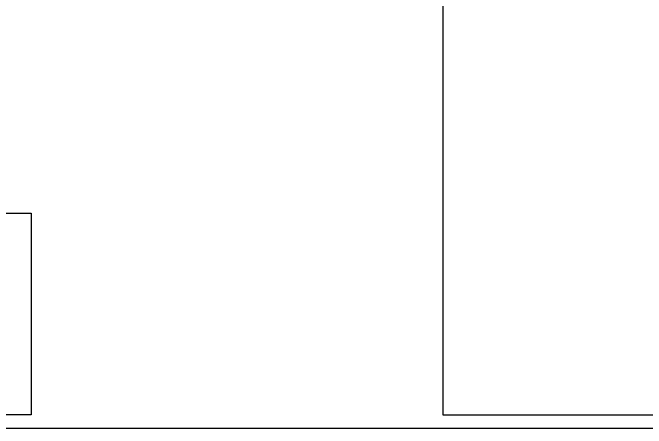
# Model space of a CAD drawing. Header units: millimetres. Extents: x 1478096 to 1808313, y 619971 to 762366.
# Drawn here: x 1615490 to 1617375, y 647228 to 648465 of the extents above; entities that cross this region are included whole.
import ezdxf

# ---------------------------------------------------------------- set-up
doc = ezdxf.new("R2010")
doc.units = ezdxf.units.MM
doc.header["$LTSCALE"] = 10
for name, color, linetype in [('0-superficies', 7, 'Continuous'), ('0_Estructura', 251, 'Continuous'), ('DC-ARQ-CARPINTERIAS', 7, 'Continuous')]:
    doc.layers.add(name, color=color, linetype=linetype)

# ---------------------------------------------------------------- blocks, each defined once
blk = doc.blocks.new('PUERTAS AUTO.')
at = {"layer": 'DC-ARQ-CARPINTERIAS', "ltscale": 200}
for p, q in [((1555.2505, 729.0549, 0), (1552.2505, 729.0549, 0)), ((1555.2505, 727.1951), (1555.2505, 729.0549, 0))]:
    blk.add_line(p, q, dxfattribs=at)

msp = doc.modelspace()

# ---------------------------------------------------------------- linework, layer by layer
at = {"layer": '0-superficies'}
msp.add_lwpolyline([(1524855.031, 647228.149), (1641041.817, 647228.17), (1641041.817, 674744.562), (1649131.454, 674744.878), (1649131.448, 735136.985), (1641041.817, 735136.983), (1641041.817, 738426.962), (1522042.066, 738427.02)], dxfattribs=at)
at = {"layer": '0_Estructura'}
msp.add_lwpolyline([(1615545.049, 647268.17), (1614945.049, 647268.17), (1614945.049, 647868.17), (1615545.049, 647868.17)], close=True, dxfattribs=at)

# ---------------------------------------------------------------- block references
at = {"layer": 'DC-ARQ-CARPINTERIAS', "xscale": 1000, "yscale": 1000, "zscale": 1000, "rotation": 180}
msp.add_blockref('PUERTAS AUTO.', (3172020.149, 1376323.114), dxfattribs=at)

doc.saveas('drawing.dxf')
